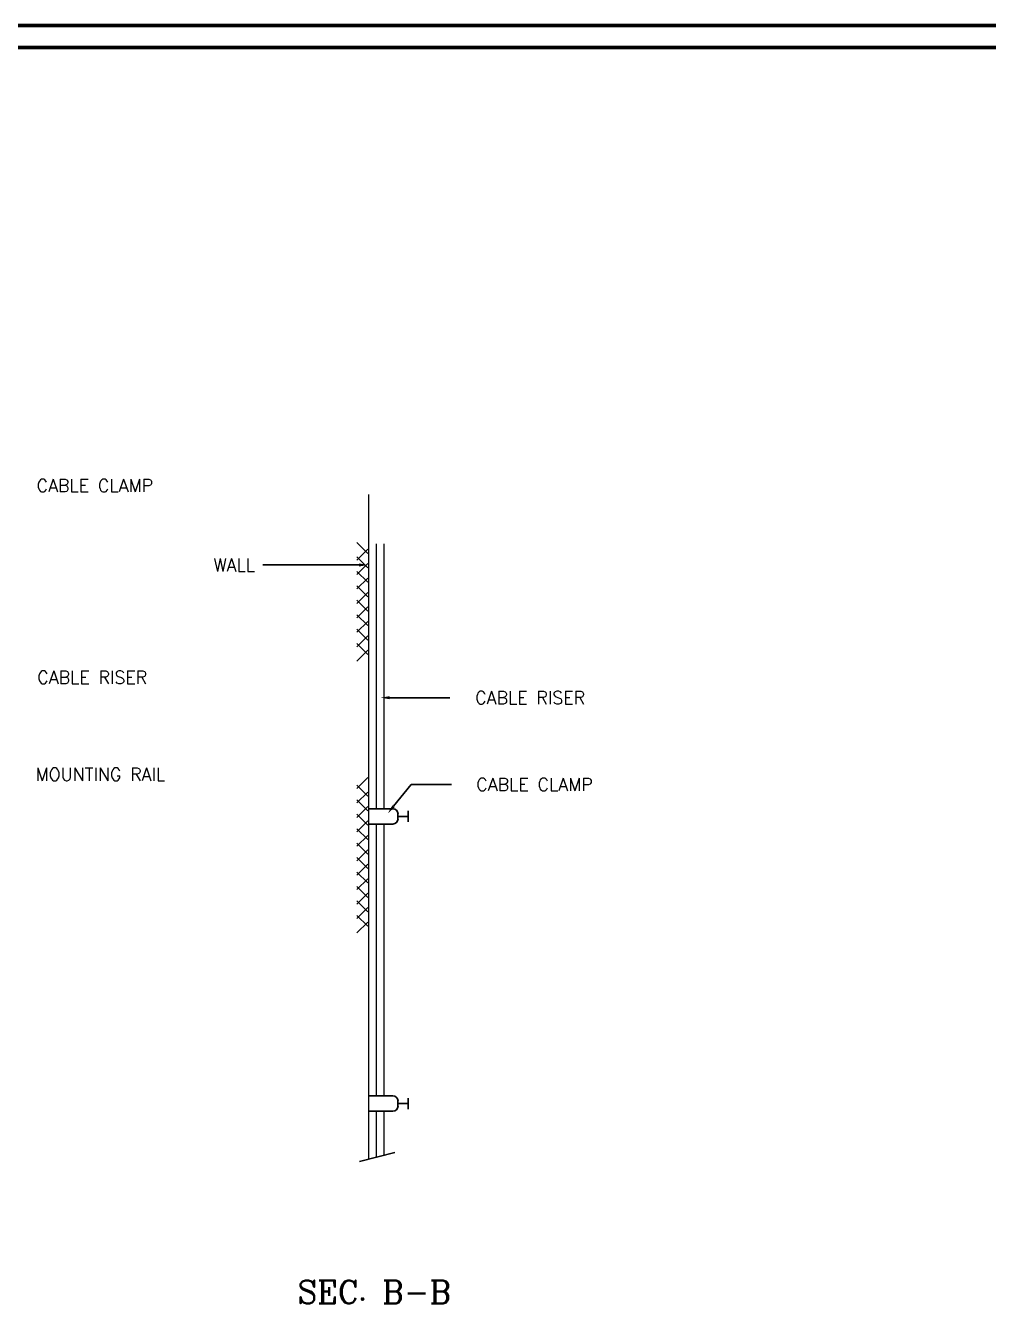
# Model space of a CAD drawing. Extents: x -508 to 92, y -98 to -31.
# Drawn here: x -121.14 to -103.32, y -54.78 to -31.14 of the extents above; entities that cross this region are included whole.
import ezdxf
from ezdxf.enums import TextEntityAlignment as Align

# ---------------------------------------------------------------- set-up
doc = ezdxf.new("R2010")
doc.units = 0
doc.header["$MEASUREMENT"] = 0
doc.layers.get('0').update_dxf_attribs({"linetype": 'CONTINUOUS', "lineweight": 30})
doc.layers.add('BLUE', color=3, linetype='CONTINUOUS')
doc.layers.add('SPARE', color=7, linetype='CONTINUOUS')
doc.layers.add('UG-BORDER', color=20, linetype='CONTINUOUS', lineweight=80)
doc.styles.add('ROMANC', font='ROMANC')
doc.styles.add('S', font='ROMANS')

msp = doc.modelspace()

# ---------------------------------------------------------------- linework, layer by layer
at = {"color": 0}
for p, q in [((-114.805, -40.907), (-115.006, -40.705)), ((-114.805, -40.829), (-115.006, -41.031)), ((-114.805, -41.174), (-115.006, -40.973)), ((-114.805, -41.097), (-115.006, -41.298)), ((-114.805, -41.442), (-115.006, -41.24)), ((-114.805, -41.364), (-115.006, -41.566)), ((-114.805, -41.709), (-115.006, -41.507)), ((-114.805, -41.632), (-115.006, -41.833)), ((-114.805, -41.976), (-115.006, -41.775)), ((-114.805, -41.899), (-115.006, -42.101)), ((-114.805, -42.244), (-115.006, -42.042)), ((-114.805, -42.166), (-115.006, -42.368)), ((-114.805, -42.511), (-115.006, -42.309)), ((-114.805, -42.434), (-115.006, -42.635)), ((-114.805, -42.778), (-115.006, -42.577)), ((-114.805, -42.701), (-115.006, -42.903)), ((-114.805, -45.055), (-115.006, -45.257)), ((-114.805, -45.4), (-115.006, -45.199)), ((-114.805, -45.323), (-115.006, -45.524)), ((-114.805, -45.668), (-115.006, -45.466)), ((-114.805, -45.59), (-115.006, -45.792)), ((-114.805, -45.935), (-115.006, -45.733)), ((-114.805, -45.858), (-115.006, -46.059)), ((-114.805, -46.202), (-115.006, -46.001)), ((-114.805, -46.125), (-115.006, -46.327)), ((-114.805, -46.47), (-115.006, -46.268)), ((-114.805, -46.392), (-115.006, -46.594)), ((-114.805, -46.737), (-115.006, -46.535)), ((-114.805, -46.66), (-115.006, -46.861)), ((-114.805, -47.004), (-115.006, -46.803)), ((-114.805, -46.927), (-115.006, -47.129)), ((-114.805, -47.272), (-115.006, -47.07)), ((-114.805, -47.194), (-115.006, -47.396)), ((-114.805, -47.539), (-115.006, -47.338)), ((-114.805, -47.462), (-115.006, -47.663)), ((-114.805, -47.807), (-115.006, -47.605)), ((-114.805, -47.729), (-115.006, -47.931))]:
    msp.add_line(p, q, dxfattribs=at)
for p, q in [((-114.968, -41.122), (-116.746, -41.122)), ((-114.399, -43.578), (-113.289, -43.578)), ((-114.328, -45.587), (-113.999, -45.184)), ((-113.999, -45.184), (-113.257, -45.184)), ((-114.34, -45.631), (-114.784, -45.631)), ((-114.246, -45.82), (-114.246, -45.726)), ((-114.246, -45.773), (-114.057, -45.773)), ((-114.057, -45.876), (-114.057, -45.671)), ((-114.34, -45.915), (-114.784, -45.915)), ((-114.34, -50.944), (-114.784, -50.944)), ((-114.246, -51.133), (-114.246, -51.039)), ((-114.057, -51.188), (-114.057, -50.984)), ((-114.34, -51.228), (-114.784, -51.228)), ((-114.246, -51.086), (-114.057, -51.086)), ((-114.302, -51.99), (-114.957, -52.161))]:
    msp.add_line(p, q)
for centre, start, end in [((-114.34, -45.726), 0, 90), ((-114.34, -45.82), 270, 0), ((-114.34, -51.039), 0, 90), ((-114.34, -51.133), 270, 0)]:
    msp.add_arc(centre, 0.0945, start, end)
for points in [[(-114.968, -41.094), (-114.968, -41.151), (-114.798, -41.122)], [(-114.399, -43.606), (-114.399, -43.549), (-114.569, -43.578)], [(-114.306, -45.605), (-114.35, -45.57), (-114.435, -45.719)]]:
    msp.add_solid(points)
at = {"layer": 'BLUE'}
for p, q in [((-114.784, -52.116), (-114.784, -39.816)), ((-114.642, -45.631), (-114.642, -40.729)), ((-114.5, -45.631), (-114.5, -40.729)), ((-114.642, -50.944), (-114.642, -45.915)), ((-114.5, -50.944), (-114.5, -45.915)), ((-114.642, -52.075), (-114.642, -51.228)), ((-114.5, -52.042), (-114.5, -51.228))]:
    msp.add_line(p, q, dxfattribs=at)
at = {"layer": 'UG-BORDER'}
for p, q in [((-41.734, -31.142), (-137.734, -31.142)), ((-42.139, -31.547), (-137.33, -31.547))]:
    msp.add_line(p, q, dxfattribs=at)

# ---------------------------------------------------------------- texts
at = {"style": 'S', "width": 1}
for s, height, p in [('CABLE CLAMP', 0.23632, (-119.856, -39.653)), ('WALL', 0.2363, (-117.276, -41.122)), ('CABLE RISER', 0.23632, (-119.905, -43.201)), ('CABLE RISER', 0.23632, (-111.799, -43.578)), ('MOUNTING RAIL', 0.23632, (-119.755, -44.996)), ('CABLE CLAMP', 0.23632, (-111.718, -45.184))]:
    msp.add_text(s, height=height, dxfattribs=at).set_placement(p, align=Align.MIDDLE_CENTER)
at = {"layer": 'SPARE', "color": 5, "style": 'ROMANC', "width": 1}
msp.add_text('SEC. B-B', height=0.4254, dxfattribs=at).set_placement((-114.683, -54.572), align=Align.MIDDLE)

doc.saveas('drawing.dxf')
